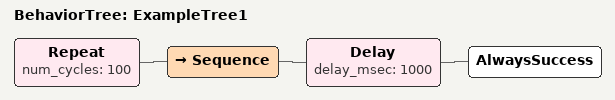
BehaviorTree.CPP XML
<?xml version="1.0"?>
<root BTCPP_format="4" main_tree_to_execute="ExampleTree1">
    <BehaviorTree ID="ExampleTree1">
        <Repeat num_cycles="100">
            <Sequence>
                <Delay delay_msec="1000">
                    <AlwaysSuccess/>
                </Delay>
            </Sequence>
        </Repeat>
    </BehaviorTree>
</root>
